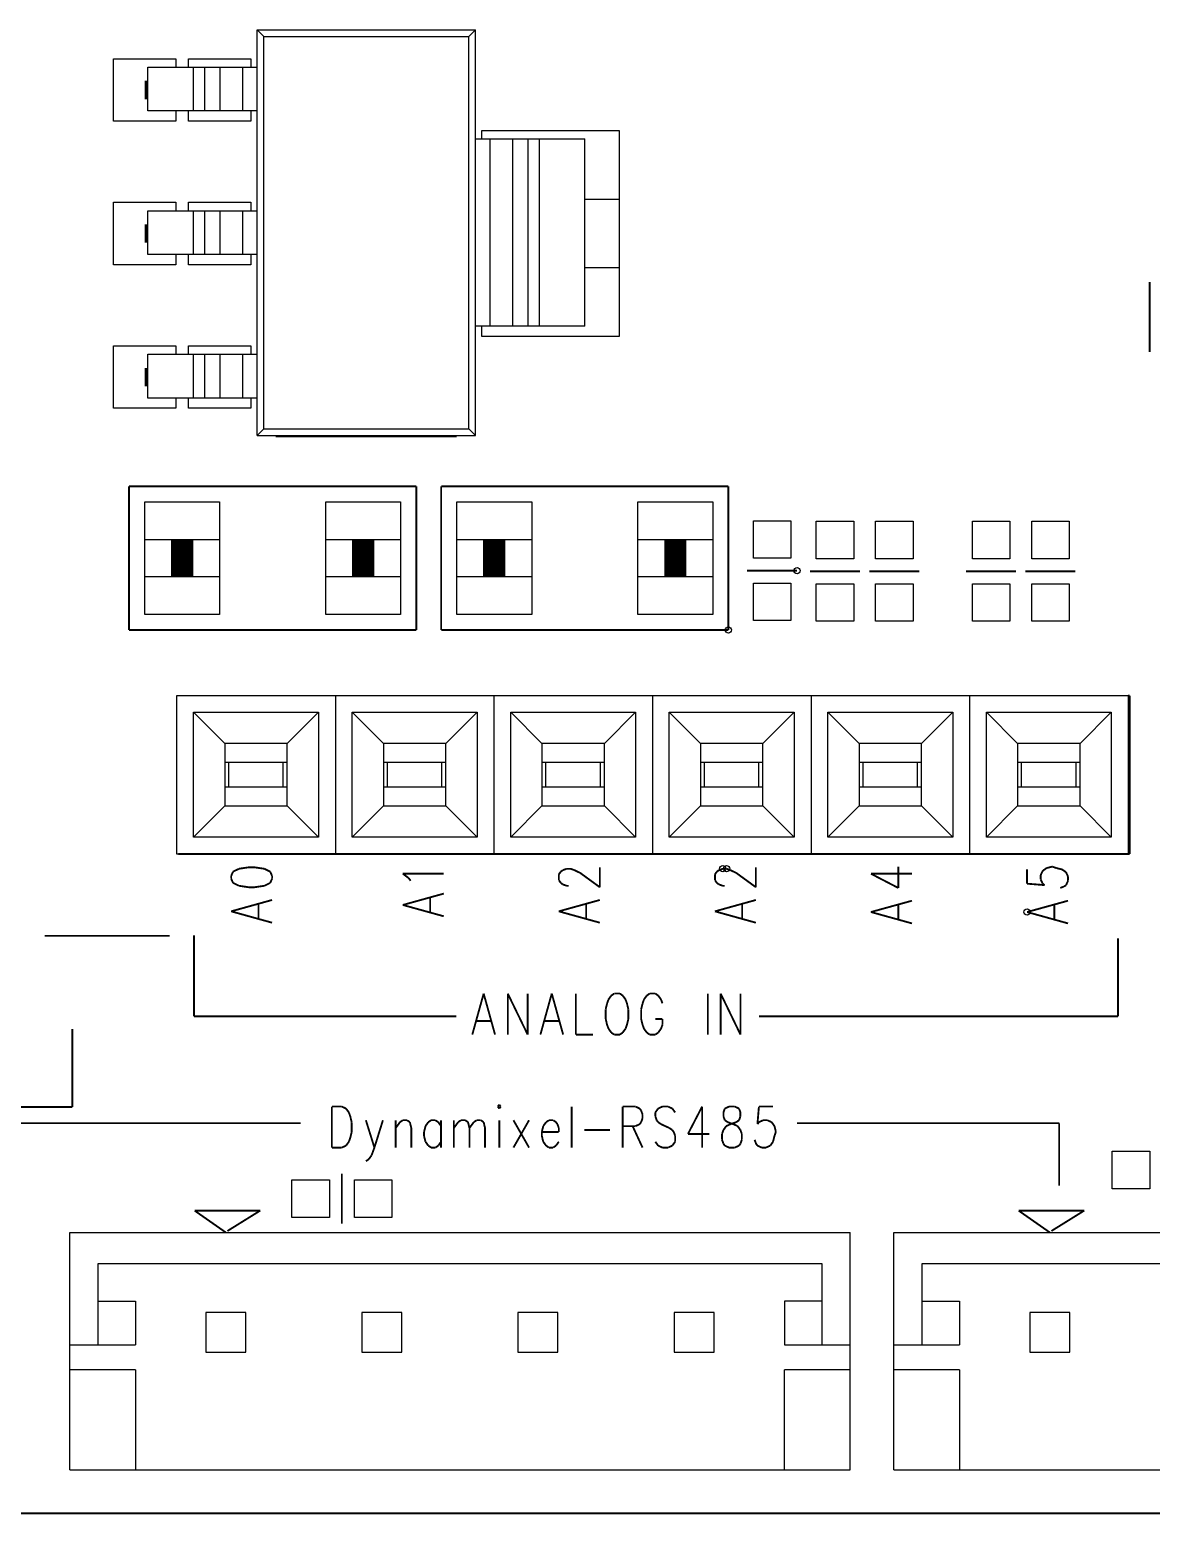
# Model space of a CAD drawing. Header units: millimetres. Extents: x 0 to 297, y 0 to 210.
# Drawn here: x 87.32 to 105.28, y 65.77 to 89.55 of the extents above; entities that cross this region are included whole.
import ezdxf

# ---------------------------------------------------------------- set-up
doc = ezdxf.new("R2010")
doc.units = ezdxf.units.MM
doc.header["$LTSCALE"] = 16.335
doc.layers.add('1', color=7, linetype='CONTINUOUS')

msp = doc.modelspace()

# ---------------------------------------------------------------- linework, layer by layer
at = {"layer": '1', "color": 7, "linetype": 'Continuous'}
for p, q in [((90.959, 89.553), (94.459, 89.553)), ((90.959, 89.553), (91.068, 89.443)), ((90.959, 83.053), (90.959, 89.553)), ((91.068, 89.443), (94.35, 89.443)), ((91.068, 83.162), (91.068, 89.443)), ((94.35, 89.443), (94.459, 89.553)), ((94.35, 83.162), (94.35, 89.443)), ((94.459, 83.053), (94.459, 89.553)), ((88.659, 89.088), (89.659, 89.088)), ((88.659, 88.088), (88.659, 89.088)), ((89.209, 88.953), (90.959, 88.953)), ((89.209, 88.253), (89.209, 88.953)), ((89.659, 89.088), (89.659, 88.953)), ((89.859, 89.088), (90.859, 89.088)), ((89.859, 88.953), (89.859, 89.088)), ((89.937, 88.953), (89.937, 88.253)), ((90.123, 88.253), (90.123, 88.953)), ((90.36, 88.953), (90.36, 88.253)), ((90.731, 88.253), (90.731, 88.953)), ((90.859, 89.088), (90.859, 88.953)), ((90.959, 88.253), (89.209, 88.253)), ((89.659, 88.253), (89.659, 88.088)), ((89.859, 88.088), (89.859, 88.253)), ((90.859, 88.253), (90.859, 88.088)), ((89.659, 88.088), (88.659, 88.088)), ((90.859, 88.088), (89.859, 88.088)), ((94.459, 87.803), (96.209, 87.803)), ((94.559, 87.938), (96.759, 87.938)), ((94.559, 87.803), (94.559, 87.938)), ((94.687, 87.803), (94.687, 84.803)), ((95.058, 84.803), (95.058, 87.803)), ((95.296, 87.803), (95.296, 84.803)), ((95.481, 84.803), (95.481, 87.803)), ((96.209, 84.803), (96.209, 87.803)), ((96.759, 87.938), (96.759, 84.638)), ((96.209, 86.838), (96.759, 86.838)), ((88.659, 86.788), (89.659, 86.788)), ((88.659, 85.788), (88.659, 86.788)), ((89.209, 86.653), (90.959, 86.653)), ((89.209, 85.953), (89.209, 86.653)), ((89.659, 86.788), (89.659, 86.653)), ((89.859, 86.788), (90.859, 86.788)), ((89.859, 86.653), (89.859, 86.788)), ((89.937, 86.653), (89.937, 85.953)), ((90.123, 85.953), (90.123, 86.653)), ((90.36, 86.653), (90.36, 85.953)), ((90.731, 85.953), (90.731, 86.653)), ((90.859, 86.788), (90.859, 86.653)), ((90.959, 85.953), (89.209, 85.953)), ((89.659, 85.953), (89.659, 85.788)), ((89.859, 85.788), (89.859, 85.953)), ((90.859, 85.953), (90.859, 85.788)), ((89.659, 85.788), (88.659, 85.788)), ((90.859, 85.788), (89.859, 85.788)), ((96.759, 85.738), (96.209, 85.738)), ((96.209, 84.803), (94.459, 84.803)), ((94.559, 84.638), (94.559, 84.803)), ((88.659, 84.488), (89.659, 84.488)), ((88.659, 83.488), (88.659, 84.488)), ((89.659, 84.488), (89.659, 84.353)), ((89.859, 84.488), (90.859, 84.488)), ((89.859, 84.353), (89.859, 84.488)), ((90.859, 84.488), (90.859, 84.353)), ((96.759, 84.638), (94.559, 84.638)), ((89.209, 84.353), (90.959, 84.353)), ((89.209, 83.653), (89.209, 84.353)), ((89.937, 84.353), (89.937, 83.653)), ((90.123, 83.653), (90.123, 84.353)), ((90.36, 84.353), (90.36, 83.653)), ((90.731, 83.653), (90.731, 84.353)), ((89.659, 83.488), (88.659, 83.488)), ((90.959, 83.653), (89.209, 83.653)), ((89.659, 83.653), (89.659, 83.488)), ((89.859, 83.488), (89.859, 83.653)), ((90.859, 83.488), (89.859, 83.488)), ((90.859, 83.653), (90.859, 83.488)), ((91.068, 83.162), (90.959, 83.053)), ((90.959, 83.053), (94.459, 83.053)), ((91.068, 83.162), (94.35, 83.162)), ((94.459, 83.053), (94.35, 83.162)), ((89.159, 81.988), (90.359, 81.988)), ((89.159, 80.188), (89.159, 81.988)), ((90.359, 81.988), (90.359, 80.188)), ((92.059, 81.988), (93.259, 81.988)), ((92.059, 80.188), (92.059, 81.988)), ((93.259, 81.988), (93.259, 80.188)), ((94.159, 81.988), (95.359, 81.988)), ((94.159, 80.188), (94.159, 81.988)), ((95.359, 81.988), (95.359, 80.188)), ((97.059, 81.988), (98.259, 81.988)), ((97.059, 80.188), (97.059, 81.988)), ((98.259, 81.988), (98.259, 80.188)), ((98.909, 81.688), (99.509, 81.688)), ((98.909, 81.088), (98.909, 81.688)), ((99.509, 81.688), (99.509, 81.088)), ((99.918, 81.678), (100.518, 81.678)), ((99.918, 81.078), (99.918, 81.678)), ((100.518, 81.678), (100.518, 81.078)), ((100.868, 81.678), (101.468, 81.678)), ((100.868, 81.078), (100.868, 81.678)), ((101.468, 81.678), (101.468, 81.078)), ((102.418, 81.678), (103.018, 81.678)), ((102.418, 81.078), (102.418, 81.678)), ((103.018, 81.678), (103.018, 81.078)), ((103.368, 81.678), (103.968, 81.678)), ((103.368, 81.078), (103.368, 81.678)), ((103.968, 81.678), (103.968, 81.078)), ((89.159, 81.388), (90.359, 81.388)), ((92.059, 81.388), (93.259, 81.388)), ((94.159, 81.388), (95.359, 81.388)), ((97.059, 81.388), (98.259, 81.388)), ((99.509, 81.088), (98.909, 81.088)), ((100.518, 81.078), (99.918, 81.078)), ((101.468, 81.078), (100.868, 81.078)), ((103.018, 81.078), (102.418, 81.078)), ((103.968, 81.078), (103.368, 81.078)), ((90.359, 80.788), (89.159, 80.788)), ((93.259, 80.788), (92.059, 80.788)), ((95.359, 80.788), (94.159, 80.788)), ((98.259, 80.788), (97.059, 80.788)), ((98.909, 80.688), (99.509, 80.688)), ((98.909, 80.088), (98.909, 80.688)), ((99.509, 80.688), (99.509, 80.088)), ((99.918, 80.678), (100.518, 80.678)), ((99.918, 80.078), (99.918, 80.678)), ((100.518, 80.678), (100.518, 80.078)), ((100.868, 80.678), (101.468, 80.678)), ((100.868, 80.078), (100.868, 80.678)), ((101.468, 80.678), (101.468, 80.078)), ((102.418, 80.678), (103.018, 80.678)), ((102.418, 80.078), (102.418, 80.678)), ((103.018, 80.678), (103.018, 80.078)), ((103.368, 80.678), (103.968, 80.678)), ((103.368, 80.078), (103.368, 80.678)), ((103.968, 80.678), (103.968, 80.078)), ((90.359, 80.188), (89.159, 80.188)), ((93.259, 80.188), (92.059, 80.188)), ((95.359, 80.188), (94.159, 80.188)), ((98.259, 80.188), (97.059, 80.188)), ((99.509, 80.088), (98.909, 80.088)), ((100.518, 80.078), (99.918, 80.078)), ((101.468, 80.078), (100.868, 80.078)), ((103.018, 80.078), (102.418, 80.078)), ((103.968, 80.078), (103.368, 80.078)), ((89.673, 78.889), (104.913, 78.889)), ((89.673, 76.349), (89.673, 78.889)), ((92.213, 78.889), (92.213, 76.349)), ((94.753, 78.889), (94.753, 76.349)), ((97.293, 78.889), (97.293, 76.349)), ((99.833, 78.889), (99.833, 76.349)), ((102.373, 78.889), (102.373, 76.349)), ((104.913, 78.889), (104.913, 76.349)), ((89.943, 78.619), (91.943, 78.619)), ((89.943, 78.619), (90.443, 78.119)), ((89.943, 76.619), (89.943, 78.619)), ((91.443, 78.119), (91.943, 78.619)), ((91.943, 78.619), (91.943, 76.619)), ((92.483, 78.619), (94.483, 78.619)), ((92.483, 78.619), (92.983, 78.119)), ((92.483, 76.619), (92.483, 78.619)), ((93.983, 78.119), (94.483, 78.619)), ((94.483, 78.619), (94.483, 76.619)), ((95.023, 78.619), (97.023, 78.619)), ((95.023, 78.619), (95.523, 78.119)), ((95.023, 76.619), (95.023, 78.619)), ((96.523, 78.119), (97.023, 78.619)), ((97.023, 78.619), (97.023, 76.619)), ((97.563, 78.619), (99.563, 78.619)), ((97.563, 78.619), (98.063, 78.119)), ((97.563, 76.619), (97.563, 78.619)), ((99.063, 78.119), (99.563, 78.619)), ((99.563, 78.619), (99.563, 76.619)), ((100.103, 78.619), (102.103, 78.619)), ((100.103, 78.619), (100.603, 78.119)), ((100.103, 76.619), (100.103, 78.619)), ((101.603, 78.119), (102.103, 78.619)), ((102.103, 78.619), (102.103, 76.619)), ((102.643, 78.619), (104.643, 78.619)), ((102.643, 78.619), (103.143, 78.119)), ((102.643, 76.619), (102.643, 78.619)), ((104.143, 78.119), (104.643, 78.619)), ((104.643, 78.619), (104.643, 76.619)), ((91.443, 78.119), (90.443, 78.119)), ((90.443, 78.119), (90.443, 77.119)), ((91.443, 77.119), (91.443, 78.119)), ((93.983, 78.119), (92.983, 78.119)), ((92.983, 78.119), (92.983, 77.119)), ((93.983, 77.119), (93.983, 78.119)), ((96.523, 78.119), (95.523, 78.119)), ((95.523, 78.119), (95.523, 77.119)), ((96.523, 77.119), (96.523, 78.119)), ((99.063, 78.119), (98.063, 78.119)), ((98.063, 78.119), (98.063, 77.119)), ((99.063, 77.119), (99.063, 78.119)), ((101.603, 78.119), (100.603, 78.119)), ((100.603, 78.119), (100.603, 77.119)), ((101.603, 77.119), (101.603, 78.119)), ((104.143, 78.119), (103.143, 78.119)), ((103.143, 78.119), (103.143, 77.119)), ((104.143, 77.119), (104.143, 78.119)), ((90.443, 77.819), (91.443, 77.819)), ((90.507, 77.419), (90.507, 77.819)), ((91.378, 77.419), (91.378, 77.819)), ((92.983, 77.819), (93.983, 77.819)), ((93.047, 77.419), (93.047, 77.819)), ((93.918, 77.419), (93.918, 77.819)), ((95.523, 77.819), (96.523, 77.819)), ((95.587, 77.419), (95.587, 77.819)), ((96.458, 77.419), (96.458, 77.819)), ((98.063, 77.819), (99.063, 77.819)), ((98.127, 77.419), (98.127, 77.819)), ((98.998, 77.419), (98.998, 77.819)), ((100.603, 77.819), (101.603, 77.819)), ((100.667, 77.419), (100.667, 77.819)), ((101.538, 77.419), (101.538, 77.819)), ((103.143, 77.819), (104.143, 77.819)), ((103.207, 77.419), (103.207, 77.819)), ((104.078, 77.419), (104.078, 77.819)), ((91.443, 77.419), (90.443, 77.419)), ((93.983, 77.419), (92.983, 77.419)), ((96.523, 77.419), (95.523, 77.419)), ((99.063, 77.419), (98.063, 77.419)), ((101.603, 77.419), (100.603, 77.419)), ((104.143, 77.419), (103.143, 77.419)), ((90.443, 77.119), (89.943, 76.619)), ((90.443, 77.119), (91.443, 77.119)), ((91.443, 77.119), (91.943, 76.619)), ((92.983, 77.119), (92.483, 76.619)), ((92.983, 77.119), (93.983, 77.119)), ((93.983, 77.119), (94.483, 76.619)), ((95.523, 77.119), (95.023, 76.619)), ((95.523, 77.119), (96.523, 77.119)), ((96.523, 77.119), (97.023, 76.619)), ((98.063, 77.119), (97.563, 76.619)), ((98.063, 77.119), (99.063, 77.119)), ((99.063, 77.119), (99.563, 76.619)), ((100.603, 77.119), (100.103, 76.619)), ((100.603, 77.119), (101.603, 77.119)), ((101.603, 77.119), (102.103, 76.619)), ((103.143, 77.119), (102.643, 76.619)), ((103.143, 77.119), (104.143, 77.119)), ((104.143, 77.119), (104.643, 76.619)), ((91.943, 76.619), (89.943, 76.619)), ((94.483, 76.619), (92.483, 76.619)), ((97.023, 76.619), (95.023, 76.619)), ((99.563, 76.619), (97.563, 76.619)), ((102.103, 76.619), (100.103, 76.619)), ((104.643, 76.619), (102.643, 76.619)), ((104.913, 76.349), (89.673, 76.349)), ((104.659, 71.588), (105.259, 71.588)), ((104.659, 70.988), (104.659, 71.588)), ((105.259, 71.588), (105.259, 70.988)), ((91.518, 71.128), (92.118, 71.128)), ((91.518, 70.528), (91.518, 71.128)), ((92.118, 71.128), (92.118, 70.528)), ((92.518, 71.128), (93.118, 71.128)), ((92.518, 70.528), (92.518, 71.128)), ((93.118, 71.128), (93.118, 70.528)), ((105.259, 70.988), (104.659, 70.988)), ((92.118, 70.528), (91.518, 70.528)), ((93.118, 70.528), (92.518, 70.528)), ((87.959, 70.288), (100.459, 70.288)), ((87.959, 66.488), (87.959, 70.288)), ((100.459, 66.488), (100.459, 70.288)), ((101.159, 70.288), (113.659, 70.288)), ((101.159, 66.488), (101.159, 70.288)), ((100.009, 69.785), (88.409, 69.785)), ((88.409, 69.785), (88.409, 68.488)), ((100.009, 68.488), (100.009, 69.785)), ((113.209, 69.785), (101.609, 69.785)), ((101.609, 69.785), (101.609, 68.488)), ((88.409, 69.185), (89.009, 69.185)), ((89.009, 69.185), (89.009, 68.488)), ((90.779, 69.008), (90.139, 69.008)), ((90.139, 69.008), (90.139, 68.368)), ((90.779, 68.368), (90.779, 69.008)), ((93.279, 69.008), (92.639, 69.008)), ((92.639, 69.008), (92.639, 68.368)), ((93.279, 68.368), (93.279, 69.008)), ((95.779, 69.008), (95.139, 69.008)), ((95.139, 69.008), (95.139, 68.368)), ((95.779, 68.368), (95.779, 69.008)), ((98.279, 69.008), (97.639, 69.008)), ((97.639, 69.008), (97.639, 68.368)), ((98.279, 68.368), (98.279, 69.008)), ((100.009, 69.185), (99.409, 69.185)), ((99.409, 69.185), (99.409, 68.488)), ((101.609, 69.185), (102.209, 69.185)), ((102.209, 69.185), (102.209, 68.488)), ((103.979, 69.008), (103.339, 69.008)), ((103.339, 69.008), (103.339, 68.368)), ((103.979, 68.368), (103.979, 69.008)), ((87.959, 68.488), (89.009, 68.488)), ((99.409, 68.488), (100.459, 68.488)), ((101.159, 68.488), (102.209, 68.488)), ((90.139, 68.368), (90.779, 68.368)), ((92.639, 68.368), (93.279, 68.368)), ((95.139, 68.368), (95.779, 68.368)), ((97.639, 68.368), (98.279, 68.368)), ((103.339, 68.368), (103.979, 68.368)), ((89.009, 68.085), (87.959, 68.085)), ((89.009, 68.085), (89.009, 66.488)), ((100.459, 68.085), (99.409, 68.085)), ((99.409, 66.488), (99.409, 68.085)), ((102.209, 68.085), (101.159, 68.085)), ((102.209, 68.085), (102.209, 66.488)), ((87.959, 66.488), (100.459, 66.488)), ((101.159, 66.488), (113.659, 66.488)), ((120.309, 65.789), (19.309, 65.789))]:
    msp.add_line(p, q, dxfattribs=at)
at = {"layer": '1', "color": 1, "linetype": 'Continuous'}
for points, const_width in [([(89.209, 88.588), (89.159, 88.588)], 0.297), ([(89.209, 86.288), (89.159, 86.288)], 0.297), ([(89.209, 83.988), (89.159, 83.988)], 0.297), ([(89.759, 80.788), (89.759, 81.388)], 0.356), ([(92.659, 80.788), (92.659, 81.388)], 0.356), ([(94.759, 81.388), (94.759, 80.788)], 0.356), ([(97.659, 81.388), (97.659, 80.788)], 0.356)]:
    msp.add_lwpolyline(points, dxfattribs=dict(at, const_width=const_width))
at = {"layer": '1', "color": 9, "linetype": 'Continuous', "const_width": 0.0297}
for points in [[(105.259, 85.513), (105.259, 84.388)], [(91.259, 83.038), (94.159, 83.038)], [(93.509, 82.238), (88.909, 82.238)], [(88.909, 82.238), (88.909, 79.938)], [(93.509, 79.938), (93.509, 82.238)], [(98.509, 82.238), (93.909, 82.238)], [(93.909, 82.238), (93.909, 79.938)], [(98.509, 79.938), (98.509, 82.238)], [(99.609, 80.888), (98.809, 80.888)], [(99.818, 80.878), (100.618, 80.878)], [(100.768, 80.878), (101.568, 80.878)], [(102.318, 80.878), (103.118, 80.878)], [(103.268, 80.878), (104.068, 80.878)], [(88.909, 79.938), (93.509, 79.938)], [(93.909, 79.938), (98.509, 79.938)], [(104.913, 78.888), (104.938, 78.888)], [(104.938, 78.888), (104.938, 76.348)], [(104.938, 76.348), (89.698, 76.348)], [(90.669, 76.113), (90.575, 76.067)], [(90.825, 76.136), (90.669, 76.113)], [(90.918, 76.136), (90.825, 76.136)], [(91.075, 76.113), (90.918, 76.136)], [(91.169, 76.067), (91.075, 76.113)], [(95.825, 76.067), (95.856, 76.09)], [(95.856, 76.09), (95.919, 76.113)], [(95.919, 76.113), (95.981, 76.113)], [(95.981, 76.113), (96.044, 76.09)], [(96.044, 76.09), (96.137, 76.045)], [(96.45, 75.817), (96.45, 76.136)], [(98.325, 76.067), (98.356, 76.09)], [(98.356, 76.09), (98.419, 76.113)], [(98.419, 76.113), (98.481, 76.113)], [(98.481, 76.113), (98.544, 76.09)], [(98.544, 76.09), (98.637, 76.045)], [(98.95, 75.817), (98.95, 76.136)], [(101.231, 75.806), (101.231, 76.147)], [(103.294, 76.102), (103.294, 75.874)], [(103.544, 76.079), (103.606, 76.124)], [(103.606, 76.124), (103.7, 76.147)], [(103.7, 76.147), (103.762, 76.124)], [(103.762, 76.124), (103.856, 76.102)], [(103.856, 76.102), (103.919, 76.056)], [(90.575, 76.067), (90.544, 75.999)], [(90.544, 75.999), (90.544, 75.954)], [(90.544, 75.954), (90.575, 75.886)], [(90.575, 75.886), (90.669, 75.84)], [(91.075, 75.84), (91.169, 75.886)], [(91.2, 75.999), (91.169, 76.067)], [(91.169, 75.886), (91.2, 75.954)], [(91.2, 75.954), (91.2, 75.999)], [(93.294, 76.033), (93.95, 76.033)], [(93.387, 75.965), (93.294, 76.033)], [(93.419, 75.92), (93.387, 75.965)], [(95.793, 76.022), (95.825, 76.067)], [(95.793, 75.931), (95.793, 76.022)], [(95.825, 75.886), (95.793, 75.931)], [(95.856, 75.863), (95.825, 75.886)], [(95.919, 75.84), (95.856, 75.863)], [(96.137, 76.045), (96.45, 75.817)], [(98.294, 76.022), (98.325, 76.067)], [(98.294, 75.931), (98.294, 76.022)], [(98.325, 75.886), (98.294, 75.931)], [(98.356, 75.863), (98.325, 75.886)], [(98.419, 75.84), (98.356, 75.863)], [(98.637, 76.045), (98.95, 75.817)], [(100.793, 76.033), (101.45, 76.033)], [(100.793, 76.033), (101.231, 75.806)], [(103.294, 75.874), (103.575, 75.851)], [(103.512, 76.011), (103.544, 76.079)], [(103.512, 75.942), (103.512, 76.011)], [(103.544, 75.874), (103.512, 75.942)], [(103.575, 75.851), (103.544, 75.874)], [(103.919, 75.851), (103.887, 75.829)], [(103.919, 76.056), (103.95, 75.988)], [(103.95, 75.92), (103.919, 75.851)], [(103.95, 75.988), (103.95, 75.92)], [(90.544, 75.431), (91.2, 75.613)], [(90.669, 75.84), (90.825, 75.817)], [(90.825, 75.817), (90.918, 75.817)], [(90.918, 75.817), (91.075, 75.84)], [(93.294, 75.533), (93.95, 75.715)], [(93.731, 75.42), (93.731, 75.647)], [(95.793, 75.431), (96.45, 75.613)], [(95.95, 75.84), (95.919, 75.84)], [(98.294, 75.431), (98.95, 75.613)], [(98.45, 75.84), (98.419, 75.84)], [(103.887, 75.829), (103.825, 75.806)], [(90.544, 75.431), (91.2, 75.249)], [(90.981, 75.318), (90.981, 75.545)], [(93.294, 75.533), (93.95, 75.352)], [(95.793, 75.431), (96.45, 75.249)], [(96.231, 75.318), (96.231, 75.545)], [(98.294, 75.431), (98.95, 75.249)], [(98.731, 75.318), (98.731, 75.545)], [(100.793, 75.42), (101.45, 75.601)], [(100.793, 75.42), (101.45, 75.238)], [(101.231, 75.306), (101.231, 75.533)], [(103.294, 75.42), (103.95, 75.601)], [(103.294, 75.42), (103.95, 75.238)], [(103.731, 75.306), (103.731, 75.533)], [(87.559, 75.038), (89.559, 75.038)], [(89.95, 73.748), (89.95, 75.048)], [(104.75, 74.998), (104.75, 73.748)], [(94.589, 74.114), (94.407, 73.457)], [(94.589, 74.114), (94.771, 73.457)], [(94.975, 74.114), (95.294, 73.457)], [(94.975, 74.114), (94.975, 73.457)], [(95.294, 74.114), (95.294, 73.457)], [(95.68, 74.114), (95.498, 73.457)], [(95.68, 74.114), (95.862, 73.457)], [(96.066, 74.114), (96.066, 73.457)], [(96.566, 73.957), (96.544, 73.864)], [(96.589, 74.02), (96.566, 73.957)], [(96.634, 74.082), (96.589, 74.02)], [(96.68, 74.114), (96.634, 74.082)], [(96.771, 74.114), (96.68, 74.114)], [(96.816, 74.082), (96.771, 74.114)], [(96.862, 74.02), (96.816, 74.082)], [(96.884, 73.957), (96.862, 74.02)], [(96.907, 73.864), (96.884, 73.957)], [(97.135, 73.957), (97.112, 73.864)], [(97.157, 74.02), (97.135, 73.957)], [(97.203, 74.082), (97.157, 74.02)], [(97.248, 74.114), (97.203, 74.082)], [(97.339, 74.114), (97.248, 74.114)], [(97.385, 74.082), (97.339, 74.114)], [(97.43, 74.02), (97.385, 74.082)], [(97.453, 73.957), (97.43, 74.02)], [(98.18, 74.114), (98.18, 73.457)], [(98.385, 74.114), (98.703, 73.457)], [(98.385, 74.114), (98.385, 73.457)], [(98.703, 74.114), (98.703, 73.457)], [(94.15, 73.748), (89.95, 73.748)], [(96.544, 73.864), (96.544, 73.707)], [(96.544, 73.707), (96.566, 73.614)], [(96.884, 73.614), (96.907, 73.707)], [(96.907, 73.707), (96.907, 73.864)], [(97.112, 73.864), (97.112, 73.707)], [(97.112, 73.707), (97.135, 73.614)], [(97.339, 73.707), (97.453, 73.707)], [(97.453, 73.614), (97.453, 73.707)], [(104.75, 73.748), (99, 73.748)], [(88.001, 73.548), (88.001, 72.298)], [(94.475, 73.676), (94.703, 73.676)], [(95.566, 73.676), (95.793, 73.676)], [(96.566, 73.614), (96.589, 73.551)], [(96.589, 73.551), (96.634, 73.489)], [(96.634, 73.489), (96.68, 73.457)], [(96.771, 73.457), (96.816, 73.489)], [(96.816, 73.489), (96.862, 73.551)], [(96.862, 73.551), (96.884, 73.614)], [(97.135, 73.614), (97.157, 73.551)], [(97.157, 73.551), (97.203, 73.489)], [(97.203, 73.489), (97.248, 73.457)], [(97.339, 73.457), (97.385, 73.489)], [(97.385, 73.489), (97.43, 73.551)], [(97.43, 73.551), (97.453, 73.614)], [(96.066, 73.457), (96.339, 73.457)], [(96.68, 73.457), (96.771, 73.457)], [(97.248, 73.457), (97.339, 73.457)], [(88.001, 72.298), (77.651, 72.298)], [(92.157, 72.304), (92.316, 72.304)], [(92.157, 72.304), (92.157, 71.647)], [(92.316, 72.304), (92.384, 72.272)], [(94.839, 72.335), (94.816, 72.304)], [(94.816, 72.304), (94.839, 72.272)], [(94.862, 72.304), (94.839, 72.335)], [(94.839, 72.272), (94.862, 72.304)], [(95.998, 72.304), (95.998, 71.647)], [(96.816, 72.304), (97.021, 72.304)], [(96.816, 72.304), (96.816, 71.647)], [(97.021, 72.304), (97.089, 72.272)], [(97.452, 72.304), (97.384, 72.272)], [(97.543, 72.304), (97.452, 72.304)], [(97.611, 72.272), (97.543, 72.304)], [(98.089, 72.304), (97.862, 71.866)], [(98.089, 72.304), (98.089, 71.647)], [(98.521, 72.304), (98.452, 72.272)], [(98.611, 72.304), (98.521, 72.304)], [(98.68, 72.272), (98.611, 72.304)], [(98.998, 72.304), (98.975, 72.022)], [(99.225, 72.304), (98.998, 72.304)], [(81.309, 72.038), (91.659, 72.038)], [(92.384, 72.272), (92.43, 72.21)], [(92.43, 72.21), (92.452, 72.147)], [(92.452, 72.147), (92.475, 72.054)], [(92.475, 72.054), (92.475, 71.897)], [(92.702, 72.085), (92.839, 71.647)], [(92.975, 72.085), (92.839, 71.647)], [(93.18, 72.085), (93.18, 71.647)], [(93.18, 71.96), (93.248, 72.054)], [(93.248, 72.054), (93.293, 72.085)], [(93.293, 72.085), (93.361, 72.085)], [(93.361, 72.085), (93.407, 72.054)], [(93.407, 72.054), (93.43, 71.96)], [(93.702, 72.054), (93.657, 71.991)], [(93.748, 72.085), (93.702, 72.054)], [(93.816, 72.085), (93.748, 72.085)], [(93.862, 72.054), (93.816, 72.085)], [(93.907, 71.991), (93.862, 72.054)], [(93.907, 72.085), (93.907, 71.647)], [(94.111, 72.085), (94.111, 71.647)], [(94.111, 71.96), (94.18, 72.054)], [(94.18, 72.054), (94.225, 72.085)], [(94.225, 72.085), (94.293, 72.085)], [(94.293, 72.085), (94.339, 72.054)], [(94.339, 72.054), (94.361, 71.96)], [(94.361, 71.96), (94.43, 72.054)], [(94.43, 72.054), (94.475, 72.085)], [(94.475, 72.085), (94.543, 72.085)], [(94.543, 72.085), (94.589, 72.054)], [(94.589, 72.054), (94.611, 71.96)], [(94.839, 72.085), (94.839, 71.647)], [(95.066, 72.085), (95.316, 71.647)], [(95.316, 72.085), (95.066, 71.647)], [(95.589, 72.054), (95.543, 71.991)], [(95.634, 72.085), (95.589, 72.054)], [(95.702, 72.085), (95.634, 72.085)], [(95.748, 72.054), (95.702, 72.085)], [(95.771, 72.022), (95.748, 72.054)], [(97.089, 72.272), (97.111, 72.241)], [(97.111, 72.054), (97.089, 72.022)], [(97.111, 72.241), (97.134, 72.179)], [(97.134, 72.116), (97.111, 72.054)], [(97.134, 72.179), (97.134, 72.116)], [(97.384, 72.272), (97.339, 72.21)], [(97.339, 72.21), (97.339, 72.147)], [(97.339, 72.147), (97.361, 72.085)], [(97.361, 72.085), (97.384, 72.054)], [(97.384, 72.054), (97.43, 72.022)], [(97.657, 72.21), (97.611, 72.272)], [(98.452, 72.272), (98.43, 72.21)], [(98.43, 72.21), (98.43, 72.147)], [(98.43, 72.147), (98.452, 72.085)], [(98.452, 72.085), (98.498, 72.054)], [(98.498, 72.054), (98.589, 72.022)], [(98.543, 72.022), (98.634, 72.054)], [(98.634, 72.054), (98.68, 72.085)], [(98.702, 72.21), (98.68, 72.272)], [(98.68, 72.085), (98.702, 72.147)], [(98.702, 72.147), (98.702, 72.21)], [(98.975, 72.022), (98.998, 72.054)], [(98.998, 72.054), (99.066, 72.085)], [(99.066, 72.085), (99.134, 72.085)], [(99.134, 72.085), (99.202, 72.054)], [(99.202, 72.054), (99.248, 71.991)], [(99.609, 72.038), (103.809, 72.038)], [(103.809, 72.038), (103.809, 71.038)], [(92.452, 71.803), (92.43, 71.741)], [(92.475, 71.897), (92.452, 71.803)], [(93.43, 71.96), (93.43, 71.647)], [(93.657, 71.991), (93.634, 71.897)], [(93.634, 71.897), (93.634, 71.835)], [(93.634, 71.835), (93.657, 71.741)], [(94.361, 71.96), (94.361, 71.647)], [(94.611, 71.96), (94.611, 71.647)], [(95.543, 71.991), (95.521, 71.897)], [(95.521, 71.897), (95.793, 71.897)], [(95.521, 71.897), (95.521, 71.835)], [(95.521, 71.835), (95.543, 71.741)], [(95.793, 71.96), (95.771, 72.022)], [(95.793, 71.897), (95.793, 71.96)], [(96.202, 71.928), (96.611, 71.928)], [(97.021, 71.991), (96.816, 71.991)], [(96.975, 71.991), (97.134, 71.647)], [(97.089, 72.022), (97.021, 71.991)], [(97.43, 72.022), (97.566, 71.96)], [(97.566, 71.96), (97.611, 71.928)], [(97.611, 71.928), (97.634, 71.897)], [(97.634, 71.897), (97.657, 71.835)], [(97.657, 71.835), (97.657, 71.741)], [(97.862, 71.866), (98.202, 71.866)], [(98.407, 71.866), (98.43, 71.928)], [(98.407, 71.772), (98.407, 71.866)], [(98.43, 71.928), (98.475, 71.991)], [(98.475, 71.991), (98.543, 72.022)], [(98.589, 72.022), (98.657, 71.991)], [(98.657, 71.991), (98.702, 71.928)], [(98.702, 71.928), (98.725, 71.866)], [(98.725, 71.866), (98.725, 71.772)], [(99.248, 71.835), (99.225, 71.741)], [(99.248, 71.991), (99.27, 71.897)], [(99.27, 71.897), (99.248, 71.835)], [(92.316, 71.647), (92.157, 71.647)], [(92.384, 71.678), (92.316, 71.647)], [(92.43, 71.741), (92.384, 71.678)], [(92.839, 71.647), (92.793, 71.522)], [(93.657, 71.741), (93.702, 71.678)], [(93.702, 71.678), (93.748, 71.647)], [(93.748, 71.647), (93.816, 71.647)], [(93.816, 71.647), (93.862, 71.678)], [(93.862, 71.678), (93.907, 71.741)], [(95.543, 71.741), (95.589, 71.678)], [(95.589, 71.678), (95.634, 71.647)], [(95.634, 71.647), (95.702, 71.647)], [(95.702, 71.647), (95.748, 71.678)], [(95.748, 71.678), (95.793, 71.741)], [(97.384, 71.678), (97.339, 71.741)], [(97.452, 71.647), (97.384, 71.678)], [(97.543, 71.647), (97.452, 71.647)], [(97.611, 71.678), (97.543, 71.647)], [(97.657, 71.741), (97.611, 71.678)], [(98.43, 71.71), (98.407, 71.772)], [(98.452, 71.678), (98.43, 71.71)], [(98.521, 71.647), (98.452, 71.678)], [(98.611, 71.647), (98.521, 71.647)], [(98.68, 71.678), (98.611, 71.647)], [(98.702, 71.71), (98.68, 71.678)], [(98.725, 71.772), (98.702, 71.71)], [(98.952, 71.71), (98.93, 71.772)], [(98.975, 71.678), (98.952, 71.71)], [(99.043, 71.647), (98.975, 71.678)], [(99.111, 71.647), (99.043, 71.647)], [(99.18, 71.678), (99.111, 71.647)], [(99.225, 71.741), (99.18, 71.678)], [(92.748, 71.46), (92.702, 71.429)], [(92.793, 71.522), (92.748, 71.46)], [(92.318, 70.428), (92.318, 71.228)], [(89.959, 70.637), (91.009, 70.637)], [(90.459, 70.287), (89.959, 70.637)], [(91.009, 70.637), (90.484, 70.311)], [(103.159, 70.637), (104.209, 70.637)], [(103.659, 70.287), (103.159, 70.637)], [(104.209, 70.637), (103.684, 70.311)], [(120.309, 65.788), (19.309, 65.788)]]:
    msp.add_lwpolyline(points, dxfattribs=at)
at = {"layer": '1', "color": 7, "linetype": 'Continuous'}
for centre in [(99.609, 80.888), (98.509, 79.938), (98.419, 76.113), (98.481, 76.113), (103.294, 75.42)]:
    msp.add_circle(centre, 0.05, dxfattribs=at)

doc.saveas('drawing.dxf')
